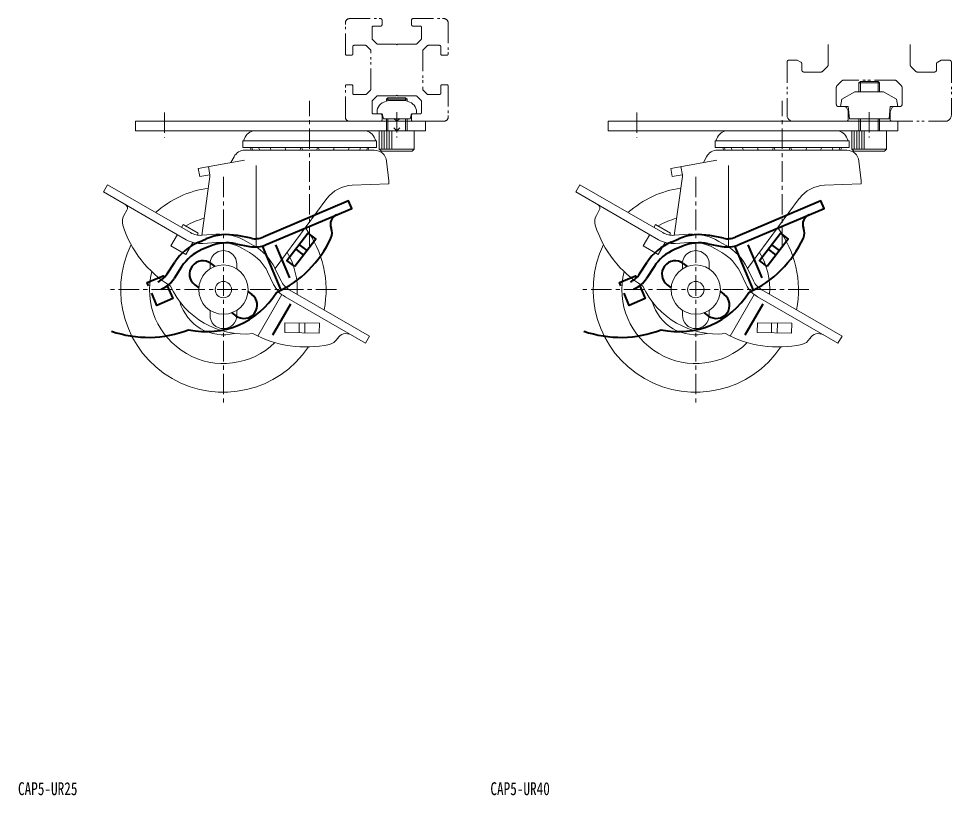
# Model space of a CAD drawing. Units: millimetres on the paper. Extents: x -594 to 361, y -421 to 342.
# Drawn here: x -164.3 to 62.7, y -419.6 to -230.4 of the extents above; entities that cross this region are included whole.
import ezdxf
from ezdxf.enums import TextEntityAlignment as Align

# ---------------------------------------------------------------- set-up
doc = ezdxf.new("R2010")
doc.units = ezdxf.units.MM
doc.linetypes.add('CHAIN1', pattern=[8, 5, -1, 1, -1])
doc.linetypes.add('DOUBLE_CHAIN1', pattern=[8.8, 5, -1, 0.6, -0.6, 0.6, -1])
doc.layers.add('0-0', color=7, linetype='Continuous', lineweight=18)
doc.layers.add('0-1', color=4, linetype='DOUBLE_CHAIN1', lineweight=18)
doc.styles.add('ＭＳ ゴシック', font='')
doc.styles.get('ＭＳ ゴシック').set_extended_font_data('MS Gothic')

msp = doc.modelspace()

# ---------------------------------------------------------------- linework, layer by layer
at = {"layer": '0-0'}
for p, q in [((40.563, -245.721), (40.213, -246.071)), ((40.213, -246.071), (40.213, -248.221)), ((40.563, -245.721), (44.863, -245.721)), ((45.213, -246.071), (44.863, -245.721)), ((45.213, -246.071), (45.213, -248.221)), ((-74.437, -249.721), (-74.787, -250.071)), ((-74.437, -249.721), (-70.137, -249.721)), ((-69.787, -250.071), (-70.137, -249.721)), ((39.213, -248.221), (36.034, -250.056)), ((46.213, -248.221), (39.213, -248.221)), ((46.213, -248.221), (49.392, -250.056)), ((-74.568, -250.441), (-75.442, -250.759)), ((-74.787, -250.071), (-74.787, -250.521)), ((-70.689, -250.321), (-73.884, -250.321)), ((-69.132, -250.759), (-70.005, -250.441)), ((-69.787, -250.071), (-69.787, -250.521)), ((36.034, -250.056), (35.713, -251.821)), ((35.713, -251.821), (37.626, -251.821)), ((37.626, -251.821), (37.888, -254.821)), ((47.801, -251.821), (47.538, -254.821)), ((49.713, -251.821), (47.801, -251.821)), ((49.392, -250.056), (49.713, -251.821)), ((-77.034, -253.621), (-75.858, -253.621)), ((-75.537, -254.821), (-75.858, -253.621)), ((-68.715, -253.621), (-69.037, -254.821)), ((-68.715, -253.621), (-67.54, -253.621)), ((-75.537, -254.821), (-69.037, -254.821)), ((-74.787, -254.821), (-74.787, -257.721)), ((-72.994, -254.714), (-72.287, -255.421)), ((-72.287, -255.421), (-71.58, -254.714)), ((-69.787, -254.821), (-69.787, -257.721)), ((37.888, -254.821), (47.538, -254.821)), ((40.213, -254.821), (40.213, -257.721)), ((45.213, -254.821), (45.213, -257.721)), ((-76.537, -262.221), (-76.537, -257.721)), ((-75.93, -262.221), (-75.93, -257.721)), ((-75.323, -262.221), (-75.323, -257.721)), ((-74.715, -262.221), (-74.715, -257.721)), ((-74.108, -262.221), (-74.108, -257.721)), ((-73.501, -262.221), (-73.501, -257.721)), ((-72.287, -257.721), (-72.994, -257.014)), ((-72.287, -257.721), (-71.58, -257.014)), ((-68.037, -262.221), (-68.037, -257.721)), ((38.463, -262.221), (38.463, -257.721)), ((39.07, -262.221), (39.07, -257.721)), ((39.677, -262.221), (39.677, -257.721)), ((40.285, -262.221), (40.285, -257.721)), ((40.892, -262.221), (40.892, -257.721)), ((41.499, -262.221), (41.499, -257.721)), ((46.963, -262.221), (46.963, -257.721)), ((-109.242, -262.461), (-77.758, -262.461)), ((-76.037, -262.721), (-76.537, -262.221)), ((-68.037, -262.221), (-76.537, -262.221)), ((-76.037, -262.721), (-68.537, -262.721)), ((-68.037, -262.221), (-68.537, -262.721)), ((5.758, -262.461), (37.242, -262.461)), ((38.963, -262.721), (38.463, -262.221)), ((46.963, -262.221), (38.463, -262.221)), ((38.963, -262.721), (46.463, -262.721)), ((46.963, -262.221), (46.463, -262.721)), ((-109.355, -264.913), (-120.6, -266.896)), ((-112.65, -265.494), (-111.897, -264.064)), ((-74.779, -265.106), (-74.2, -269.961)), ((5.645, -264.913), (-5.6, -266.896)), ((2.35, -265.494), (3.103, -264.064)), ((40.221, -265.106), (40.8, -269.961)), ((-120.6, -266.896), (-120.253, -268.866)), ((-117.774, -268.526), (-118.138, -266.462)), ((-106.5, -286.053), (-106.5, -266.18)), ((-5.6, -266.896), (-5.253, -268.866)), ((-2.774, -268.526), (-3.138, -266.462)), ((8.5, -286.053), (8.5, -266.18)), ((-120.253, -268.866), (-117.791, -268.432)), ((-117.768, -268.836), (-119.739, -283.204)), ((-5.253, -268.866), (-2.791, -268.432)), ((-2.768, -268.836), (-4.739, -283.204)), ((-142.716, -270.893), (-143.716, -272.625)), ((-122.538, -282.543), (-142.716, -270.893)), ((-27.716, -270.893), (-28.716, -272.625)), ((-7.538, -282.543), (-27.716, -270.893)), ((-143.716, -272.625), (-123.538, -284.275)), ((-89.301, -274.242), (-101.918, -291.288)), ((-28.716, -272.625), (-8.538, -284.275)), ((25.699, -274.242), (13.082, -291.288)), ((-137.981, -277.091), (-138.707, -278.349)), ((-22.981, -277.091), (-23.707, -278.349)), ((-119.676, -283.199), (-116.307, -282.955)), ((-4.676, -283.199), (-1.307, -282.955)), ((-116.162, -284.95), (-119.531, -285.194)), ((-107.134, -285.662), (-108.866, -284.662)), ((-1.162, -284.95), (-4.531, -285.194)), ((7.866, -285.662), (6.134, -284.662)), ((-109.866, -286.394), (-108.134, -287.394)), ((5.134, -286.394), (6.866, -287.394)), ((-117.75, -290.171), (-117.75, -291.377)), ((-111.25, -291.377), (-111.25, -290.171)), ((-2.75, -290.171), (-2.75, -291.377)), ((3.75, -291.377), (3.75, -290.171)), ((-102.262, -295.165), (-103.735, -292.125)), ((-101.935, -291.253), (-100.462, -294.292)), ((12.738, -295.165), (11.265, -292.125)), ((13.065, -291.253), (14.538, -294.292)), ((-106.139, -307.74), (-100.292, -297.612)), ((8.861, -307.74), (14.708, -297.612)), ((-117.75, -301.464), (-117.75, -302.671)), ((-111.25, -302.671), (-111.25, -301.464)), ((-2.75, -301.464), (-2.75, -302.671)), ((3.75, -302.671), (3.75, -301.464)), ((-96.038, -304.548), (-96.066, -306.948)), ((-94.666, -306.964), (-94.638, -304.564)), ((18.962, -304.548), (18.934, -306.948)), ((20.334, -306.964), (20.362, -304.564)), ((-86.746, -308.349), (-86.769, -308.39)), ((28.254, -308.349), (28.231, -308.39))]:
    msp.add_line(p, q, dxfattribs=at)
at = {"layer": '0-0', "lineweight": 40}
for p, q in [((-88.271, -281.434), (-88.252, -281.477)), ((26.729, -281.434), (26.748, -281.477)), ((-107.751, -283.929), (-111.066, -283.275)), ((7.249, -283.929), (3.934, -283.275)), ((-120.5, -284.845), (-118.659, -284.063)), ((-117.878, -285.904), (-119.719, -286.686)), ((-111.452, -285.238), (-108.138, -285.891)), ((-100.429, -296.555), (-104.998, -285.791)), ((-101.844, -285.543), (-98.439, -293.564)), ((-94.143, -286.926), (-96.043, -285.459)), ((-5.5, -284.845), (-3.659, -284.063)), ((-2.878, -285.904), (-4.719, -286.686)), ((3.548, -285.238), (6.862, -285.891)), ((14.571, -296.555), (10.002, -285.791)), ((13.156, -285.543), (16.561, -293.564)), ((20.857, -286.926), (18.957, -285.459)), ((-96.899, -286.567), (-94.999, -288.034)), ((18.101, -286.567), (20.001, -288.034)), ((-128.174, -292.598), (-126.342, -289.76)), ((-117.536, -290.064), (-116.572, -290.79)), ((-13.174, -292.598), (-11.342, -289.76)), ((-2.536, -290.064), (-1.572, -290.79)), ((-124.662, -290.845), (-126.494, -293.682)), ((-9.662, -290.845), (-11.494, -293.682)), ((-121.447, -295.255), (-120.484, -295.981)), ((-108.516, -296.86), (-107.553, -297.587)), ((-6.447, -295.255), (-5.484, -295.981)), ((6.484, -296.86), (7.447, -297.587)), ((-98.196, -299.982), (-102.553, -307.528)), ((16.804, -299.982), (12.447, -307.528)), ((-112.428, -302.052), (-111.464, -302.778)), ((2.572, -302.052), (3.536, -302.778))]:
    msp.add_line(p, q, dxfattribs=at)
at = {"layer": '0-0'}
for points in [[(-135.855, -257.721), (-65.287, -257.721), (-65.287, -255.421), (-135.855, -255.421)], [(-20.855, -257.721), (49.713, -257.721), (49.713, -255.421), (-20.855, -255.421)], [(-109.8, -260.221), (-77.2, -260.221), (-77.2, -261.821), (-109.8, -261.821)], [(5.2, -260.221), (37.8, -260.221), (37.8, -261.821), (5.2, -261.821)], [(-99.51, -304.507), (-91.138, -304.606), (-91.166, -307.006), (-99.538, -306.906)], [(15.49, -304.507), (23.862, -304.606), (23.834, -307.006), (15.462, -306.906)]]:
    msp.add_lwpolyline(points, close=True, dxfattribs=at)
for points in [[(-74.2, -269.961), (-74.2, -270.694), (-83.15, -271.006)], [(40.8, -269.961), (40.8, -270.694), (31.85, -271.006)], [(-124.703, -281.293), (-124.303, -280.6), (-120.666, -282.7), (-120.917, -283.135)], [(-9.703, -281.293), (-9.303, -280.6), (-5.666, -282.7), (-5.917, -283.135)], [(-121.961, -284.943), (-123.666, -287.896), (-127.303, -285.796), (-125.703, -283.025)], [(-6.961, -284.943), (-8.666, -287.896), (-12.303, -285.796), (-10.703, -283.025)], [(-99.462, -298.175), (-79.89, -309.475), (-78.89, -307.743), (-98.462, -296.443)], [(15.538, -298.175), (35.11, -309.475), (36.11, -307.743), (16.538, -296.443)]]:
    msp.add_lwpolyline(points, dxfattribs=at)
at = {"layer": '0-0', "lineweight": 40}
for points in [[(-104.049, -285.467), (-83.246, -276.636), (-84.027, -274.795), (-104.831, -283.626)], [(10.951, -285.467), (31.754, -276.636), (30.973, -274.795), (10.169, -283.626)], [(-132.722, -295.465), (-133.035, -294.728), (-129.169, -293.087), (-128.972, -293.549)], [(-17.722, -295.465), (-18.035, -294.728), (-14.169, -293.087), (-13.972, -293.549)], [(-128.156, -295.472), (-126.824, -298.61), (-130.69, -300.251), (-131.941, -297.306)], [(-13.156, -295.472), (-11.824, -298.61), (-15.69, -300.251), (-16.941, -297.306)]]:
    msp.add_lwpolyline(points, dxfattribs=at)
for points in [[(-97.122, -290.782), (-99.021, -289.315), (-93.903, -282.689), (-92.004, -284.156)], [(17.878, -290.782), (15.979, -289.315), (21.097, -282.689), (22.996, -284.156)]]:
    msp.add_lwpolyline(points, close=True, dxfattribs=at)
at = {"layer": '0-0'}
for centre, radius in [((-114.5, -296.421), 6), ((0.5, -296.421), 6), ((-114.5, -296.421), 2), ((0.5, -296.421), 2)]:
    msp.add_circle(centre, radius, dxfattribs=at)
for centre, radius, start, end in [((-74.587, -253.109), 2.5, 110, 191.82177), ((-73.884, -252.321), 2, 90, 110), ((-70.689, -252.321), 2, 70, 90), ((-69.987, -253.109), 2.5, 348.17823, 70), ((-106.166, -261.032), 3.5, 108.9031, 162.99647), ((-80.834, -261.032), 3.5, 17.0035, 71.09686), ((8.834, -261.032), 3.5, 108.9031, 162.99647), ((34.166, -261.032), 3.5, 17.0035, 71.09686), ((-109.8, -259.921), 0.3, 270.00002, 342.99648), ((-77.2, -259.921), 0.3, 197.00351, 269.99996), ((5.2, -259.921), 0.3, 270.00002, 342.99648), ((37.8, -259.921), 0.3, 197.00351, 269.99996), ((-109.242, -265.461), 3, 89.99998, 152.24815), ((-106, -261.436), 1.984, 191.17179, 211.08122), ((-105.618, -261.436), 1.984, 191.17179, 211.08122), ((-103.965, -261.436), 1.984, 191.17179, 211.08122), ((-101.178, -261.436), 1.984, 191.17179, 211.08122), ((-97.559, -261.436), 1.984, 191.17178, 211.08122), ((-101.178, -261.436), 1.984, 328.91878, 335.75464), ((-97.559, -261.436), 1.984, 328.91878, 348.8282), ((-93.5, -261.436), 1.984, 191.17178, 211.08122), ((-93.5, -261.436), 1.984, 328.91878, 348.8282), ((-89.441, -261.436), 1.984, 191.17178, 211.08122), ((-89.441, -261.436), 1.984, 328.91878, 348.8282), ((-85.822, -261.436), 1.984, 204.24535, 211.08122), ((-85.822, -261.436), 1.984, 328.91878, 348.82819), ((-83.035, -261.436), 1.984, 328.91878, 348.82819), ((-81.382, -261.436), 1.984, 328.91878, 348.82819), ((-81, -261.436), 1.984, 328.91878, 348.82818), ((-77.758, -265.461), 3, 6.7968, 89.99998), ((5.758, -265.461), 3, 89.99998, 152.24815), ((9, -261.436), 1.984, 191.17179, 211.08122), ((9.382, -261.436), 1.984, 191.17179, 211.08122), ((11.035, -261.436), 1.984, 191.17179, 211.08122), ((13.822, -261.436), 1.984, 191.17179, 211.08122), ((17.441, -261.436), 1.984, 191.17178, 211.08122), ((13.822, -261.436), 1.984, 328.91878, 335.75464), ((17.441, -261.436), 1.984, 328.91878, 348.8282), ((21.5, -261.436), 1.984, 191.17178, 211.08122), ((21.5, -261.436), 1.984, 328.91878, 348.8282), ((25.559, -261.436), 1.984, 191.17178, 211.08122), ((25.559, -261.436), 1.984, 328.91878, 348.8282), ((29.178, -261.436), 1.984, 204.24535, 211.08122), ((29.178, -261.436), 1.984, 328.91878, 348.82819), ((31.965, -261.436), 1.984, 328.91878, 348.82819), ((33.618, -261.436), 1.984, 328.91878, 348.82819), ((34, -261.436), 1.984, 328.91878, 348.82818), ((37.242, -265.461), 3, 6.7968, 89.99998), ((-118.759, -268.7), 1, 352.18958, 10), ((-3.759, -268.7), 1, 352.18958, 10), ((-114.5, -296.421), 25, 98.3826, 131.33708), ((-82.871, -279.001), 8, 92.00003, 143.32582), ((0.5, -296.421), 25, 98.3826, 131.33708), ((32.129, -279.001), 8, 92.00003, 143.32582), ((-138.847, -276.591), 1, 330, 60), ((-23.847, -276.591), 1, 330, 60), ((-136.109, -279.849), 3, 150.00001, 197.70704), ((-114.5, -296.421), 18, 104.9932, 120.73242), ((-21.109, -279.849), 3, 150.00001, 197.70704), ((0.5, -296.421), 18, 104.9932, 120.73242), ((-113.246, -272.549), 27, 197.70704, 238.39972), ((-114.5, -296.421), 25, 348.66293, 36.9648), ((1.754, -272.549), 27, 197.70704, 238.39972), ((0.5, -296.421), 25, 348.66293, 36.9648), ((-120.038, -278.212), 5, 240, 274.1503), ((-115.366, -295.921), 13, 59.99999, 94.1503), ((-5.038, -278.212), 5, 240, 274.1503), ((-0.366, -295.921), 13, 59.99999, 94.1503), ((-114.5, -296.421), 25, 153.97268, 326.02733), ((-120.038, -278.212), 7, 240, 274.1503), ((-115.366, -295.921), 11, 59.99999, 94.1503), ((-113.634, -296.921), 13, 25.8497, 59.99999), ((0.5, -296.421), 25, 153.97268, 326.02733), ((-5.038, -278.212), 7, 240, 274.1503), ((-0.366, -295.921), 11, 59.99999, 94.1503), ((1.366, -296.921), 13, 25.8497, 59.99999), ((-114.5, -290.171), 3.25, 0, 180.00001), ((-113.634, -296.921), 11, 25.8497, 59.99999), ((-114.5, -296.421), 18, 356.3878, 30.27582), ((0.5, -290.171), 3.25, 0, 180.00001), ((1.366, -296.921), 11, 25.8497, 59.99999), ((0.5, -296.421), 18, 356.3878, 30.27582), ((-114.5, -296.421), 18, 165.8438, 314.15619), ((0.5, -296.421), 18, 165.8438, 314.15619), ((-95.962, -292.112), 7, 205.84971, 240), ((-95.962, -292.112), 5, 205.84971, 240), ((19.038, -292.112), 7, 205.84971, 240), ((19.038, -292.112), 5, 205.84971, 240), ((-109.2, -287.241), 20, 204.53533, 275.46466), ((5.8, -287.241), 20, 204.53533, 275.46466), ((-114.5, -296.421), 11, 195.60874, 284.39123), ((0.5, -296.421), 11, 195.60874, 284.39123), ((-114.5, -302.671), 3.25, 180.00001, 0), ((0.5, -302.671), 3.25, 180.00001, 0), ((-94.454, -283.399), 27, 241.60028, 282.29296), ((-89.344, -306.849), 3, 282.29296, 330), ((-84.604, -309.64), 2.5, 59.99999, 149.5104), ((20.546, -283.399), 27, 241.60028, 282.29296), ((25.656, -306.849), 3, 282.29296, 330), ((30.396, -309.64), 2.5, 59.99999, 149.5104)]:
    msp.add_arc(centre, radius, start, end, dxfattribs=at)
at = {"layer": '0-0', "lineweight": 40}
for centre, radius, start, end in [((-85.951, -280.5), 2.5, 113, 202.5104), ((29.049, -280.5), 2.5, 113, 202.5104), ((-91.032, -282.606), 3, 335.29296, 23), ((23.968, -282.606), 3, 335.29296, 23), ((-113.579, -296.03), 13, 78.8497, 113), ((-106.784, -279.023), 5, 258.8497, 293), ((1.421, -296.03), 13, 78.8497, 113), ((8.216, -279.023), 5, 258.8497, 293), ((-115.421, -296.811), 13, 113, 147.15031), ((-113.579, -296.03), 11, 78.8497, 113), ((-106.784, -279.023), 7, 258.8497, 293), ((-112.835, -272.575), 27, 294.60028, 335.29296), ((-0.421, -296.811), 13, 113, 147.15031), ((1.421, -296.03), 11, 78.8497, 113), ((8.216, -279.023), 7, 258.8497, 293), ((2.165, -272.575), 27, 294.60028, 335.29296), ((-115.421, -296.811), 11, 113, 147.15031), ((-0.421, -296.811), 11, 113, 147.15031), ((-119.491, -292.659), 3.25, 53, 232.99999), ((-4.491, -292.659), 3.25, 53, 232.99999), ((-132.375, -289.885), 5, 293, 327.1503), ((-17.375, -289.885), 5, 293, 327.1503), ((-132.375, -289.885), 7, 293, 327.1503), ((-17.375, -289.885), 7, 293, 327.1503), ((-118.642, -286.663), 20, 257.53533, 328.46466), ((-3.642, -286.663), 20, 257.53533, 328.46466), ((-109.509, -300.182), 3.25, 233.00001, 53), ((5.491, -300.182), 3.25, 233.00001, 53), ((-132.81, -281.053), 27, 250.70704, 291.39972), ((-17.81, -281.053), 27, 250.70704, 291.39972)]:
    msp.add_arc(centre, radius, start, end, dxfattribs=at)
at = {"layer": '0-1'}
for p, q in [((-84.787, -239.021), (-84.787, -231.421)), ((-83.787, -230.421), (-76.187, -230.421)), ((-75.887, -230.721), (-75.887, -231.921)), ((-68.687, -231.921), (-68.687, -230.721)), ((-68.387, -230.421), (-60.787, -230.421)), ((-59.787, -231.421), (-59.787, -239.021)), ((-78.287, -232.521), (-78.287, -235.296)), ((-76.187, -232.221), (-77.987, -232.221)), ((-66.587, -232.221), (-68.387, -232.221)), ((-66.287, -235.296), (-66.287, -232.521)), ((-78.199, -235.509), (-77.175, -236.533)), ((-67.399, -236.533), (-66.375, -235.509)), ((-82.987, -237.221), (-82.987, -239.021)), ((-79.911, -236.921), (-82.687, -236.921)), ((-78.675, -238.033), (-79.699, -237.009)), ((-78.587, -247.596), (-78.587, -238.245)), ((-65.987, -238.245), (-65.987, -247.596)), ((-64.875, -237.009), (-65.899, -238.033)), ((-61.887, -236.921), (-64.663, -236.921)), ((-61.587, -239.021), (-61.587, -237.221)), ((32.713, -241.714), (32.713, -236.435)), ((52.713, -241.714), (52.713, -236.435)), ((-83.287, -239.321), (-84.487, -239.321)), ((-60.087, -239.321), (-61.287, -239.321)), ((24.995, -240.521), (23.213, -240.521)), ((25.219, -240.574), (26.037, -240.983)), ((60.208, -240.574), (59.39, -240.983)), ((60.431, -240.521), (62.213, -240.521)), ((22.713, -241.021), (22.713, -253.921)), ((26.313, -242.921), (26.313, -241.43)), ((32.567, -242.067), (31.36, -243.274)), ((52.86, -242.067), (54.067, -243.274)), ((59.113, -242.921), (59.113, -241.43)), ((62.713, -241.021), (62.713, -253.921)), ((31.006, -243.421), (26.813, -243.421)), ((54.42, -243.421), (58.613, -243.421)), ((-84.787, -254.421), (-84.787, -246.821)), ((-84.487, -246.521), (-83.287, -246.521)), ((-82.987, -246.821), (-82.987, -248.621)), ((-61.587, -248.621), (-61.587, -246.821)), ((-61.287, -246.521), (-60.087, -246.521)), ((-59.787, -246.821), (-59.787, -254.421)), ((34.713, -247.128), (34.713, -251.321)), ((36.067, -245.567), (34.86, -246.774)), ((49.006, -245.421), (36.42, -245.421)), ((50.567, -246.774), (49.36, -245.567)), ((50.713, -247.128), (50.713, -251.321)), ((-82.687, -248.921), (-79.911, -248.921)), ((-79.699, -248.833), (-78.675, -247.809)), ((-77.175, -249.309), (-78.199, -250.333)), ((-66.375, -250.333), (-67.399, -249.309)), ((-65.899, -247.809), (-64.875, -248.833)), ((-64.663, -248.921), (-61.887, -248.921)), ((-78.287, -250.545), (-78.287, -253.321)), ((-66.287, -253.321), (-66.287, -250.545)), ((35.213, -251.821), (36.704, -251.821)), ((50.213, -251.821), (48.722, -251.821)), ((-77.987, -253.621), (-76.187, -253.621)), ((-75.887, -253.921), (-75.887, -255.121)), ((-68.687, -255.121), (-68.687, -253.921)), ((-68.387, -253.621), (-66.587, -253.621)), ((37.56, -252.915), (37.151, -252.097)), ((37.613, -253.139), (37.613, -254.921)), ((47.813, -253.139), (47.813, -254.921)), ((47.866, -252.915), (48.275, -252.097)), ((-76.187, -255.421), (-83.787, -255.421)), ((-60.787, -255.421), (-68.387, -255.421)), ((37.113, -255.421), (24.213, -255.421)), ((48.313, -255.421), (61.213, -255.421))]:
    msp.add_line(p, q, dxfattribs=at)
at = {"layer": '0-1', "linetype": 'Continuous'}
for p, q in [((45.213, -246.071), (40.213, -246.071)), ((40.563, -248.221), (40.563, -245.721)), ((44.863, -248.221), (44.863, -245.721)), ((-74.437, -250.399), (-74.437, -249.721)), ((-70.137, -250.399), (-70.137, -249.721)), ((-69.787, -250.071), (-74.787, -250.071)), ((-74.437, -257.721), (-74.437, -254.821)), ((-70.137, -257.721), (-70.137, -254.821)), ((40.563, -257.721), (40.563, -254.821)), ((44.863, -257.721), (44.863, -254.821))]:
    msp.add_line(p, q, dxfattribs=at)
at = {"layer": '0-1', "linetype": 'CHAIN1'}
for p, q in [((-93.5, -286.154), (-93.5, -250.42)), ((21.5, -286.154), (21.5, -250.42)), ((-128.855, -253.266), (-128.855, -259.399)), ((-72.287, -253.162), (-72.287, -259.399)), ((-13.855, -253.266), (-13.855, -259.399)), ((42.713, -253.162), (42.713, -259.399)), ((-114.5, -268.921), (-114.5, -323.921)), ((0.5, -268.921), (0.5, -323.921)), ((-87, -296.421), (-142, -296.421)), ((28, -296.421), (-27, -296.421))]:
    msp.add_line(p, q, dxfattribs=at)
at = {"layer": '0-1'}
for points in [[(-76.963, -236.621), (-72.487, -236.621), (-72.287, -236.821), (-72.087, -236.621), (-67.611, -236.621)], [(-67.611, -249.221), (-72.087, -249.221), (-72.287, -249.021), (-72.487, -249.221), (-76.963, -249.221)]]:
    msp.add_lwpolyline(points, dxfattribs=at)
for centre, radius, start, end in [((-83.787, -231.421), 1, 90, 180), ((-76.187, -230.721), 0.3, 0, 90), ((-68.387, -230.721), 0.3, 90, 180), ((-60.787, -231.421), 1, 0, 90), ((-77.987, -232.521), 0.3, 90, 180), ((-76.187, -231.921), 0.3, 270, 0), ((-68.387, -231.921), 0.3, 180, 270), ((-66.587, -232.521), 0.3, 0, 90), ((-77.987, -235.296), 0.3, 180, 225), ((-66.587, -235.296), 0.3, 315, 0), ((-82.687, -237.221), 0.3, 90, 180), ((-79.911, -237.221), 0.3, 45, 90), ((-78.887, -238.245), 0.3, 0, 45), ((-76.963, -236.321), 0.3, 225, 270), ((-67.611, -236.321), 0.3, 270, 315), ((-65.687, -238.245), 0.3, 135, 180), ((-64.663, -237.221), 0.3, 90, 135), ((-61.887, -237.221), 0.3, 0, 90), ((-84.487, -239.021), 0.3, 180, 270), ((-83.287, -239.021), 0.3, 270, 0), ((-61.287, -239.021), 0.3, 180, 270), ((-60.087, -239.021), 0.3, 270, 0), ((23.213, -241.021), 0.5, 90, 180), ((24.995, -241.021), 0.5, 63.43494, 90), ((60.431, -241.021), 0.5, 90, 116.56505), ((62.213, -241.021), 0.5, 0, 90), ((25.813, -241.43), 0.5, 0, 63.43494), ((26.813, -242.921), 0.5, 180, 270), ((32.213, -241.714), 0.5, 315, 0), ((53.213, -241.714), 0.5, 180, 224.99998), ((58.613, -242.921), 0.5, 270, 0), ((59.613, -241.43), 0.5, 116.56505, 180), ((31.006, -242.921), 0.5, 270, 315), ((54.42, -242.921), 0.5, 225, 270), ((-84.487, -246.821), 0.3, 90, 180), ((-83.287, -246.821), 0.3, 0, 90), ((-61.287, -246.821), 0.3, 90, 180), ((-60.087, -246.821), 0.3, 0, 90), ((35.213, -247.128), 0.5, 135, 180), ((36.42, -245.921), 0.5, 90, 135), ((49.006, -245.921), 0.5, 45, 90), ((50.213, -247.128), 0.5, 0, 45), ((-82.687, -248.621), 0.3, 180, 270), ((-79.911, -248.621), 0.3, 270, 315), ((-78.887, -247.596), 0.3, 315, 0), ((-76.963, -249.521), 0.3, 90, 135), ((-67.611, -249.521), 0.3, 45, 90), ((-65.687, -247.596), 0.3, 180, 225), ((-64.663, -248.621), 0.3, 225, 270), ((-61.887, -248.621), 0.3, 270, 0), ((-77.987, -250.545), 0.3, 135, 180), ((-66.587, -250.545), 0.3, 0, 45), ((35.213, -251.321), 0.5, 180, 270), ((36.704, -252.321), 0.5, 26.56505, 90), ((48.722, -252.321), 0.5, 90, 153.43494), ((50.213, -251.321), 0.5, 270, 0), ((-77.987, -253.321), 0.3, 180, 270), ((-76.187, -253.921), 0.3, 0, 90), ((-68.387, -253.921), 0.3, 90, 180), ((-66.587, -253.321), 0.3, 270, 0), ((24.213, -253.921), 1.5, 180, 270), ((37.113, -253.139), 0.5, 359.99998, 26.56505), ((48.313, -253.139), 0.5, 153.43494, 180), ((61.213, -253.921), 1.5, 270, 0), ((-83.787, -254.421), 1, 180, 270), ((-76.187, -255.121), 0.3, 270, 0), ((-68.387, -255.121), 0.3, 180, 270), ((-60.787, -254.421), 1, 270, 0), ((37.113, -254.921), 0.5, 270, 359.99998), ((48.313, -254.921), 0.5, 180, 270)]:
    msp.add_arc(centre, radius, start, end, dxfattribs=at)

# ---------------------------------------------------------------- texts
at = {"layer": '0-0', "style": 'ＭＳ ゴシック', "width": 0.75}
for s, p in [('CAP5-UR25', (-164.5, -420.5)), ('CAP5-UR40', (-49.5, -420.5))]:
    msp.add_text(s, height=3.152, dxfattribs=at).set_placement(p, align=Align.BOTTOM_LEFT)

doc.saveas('drawing.dxf')
